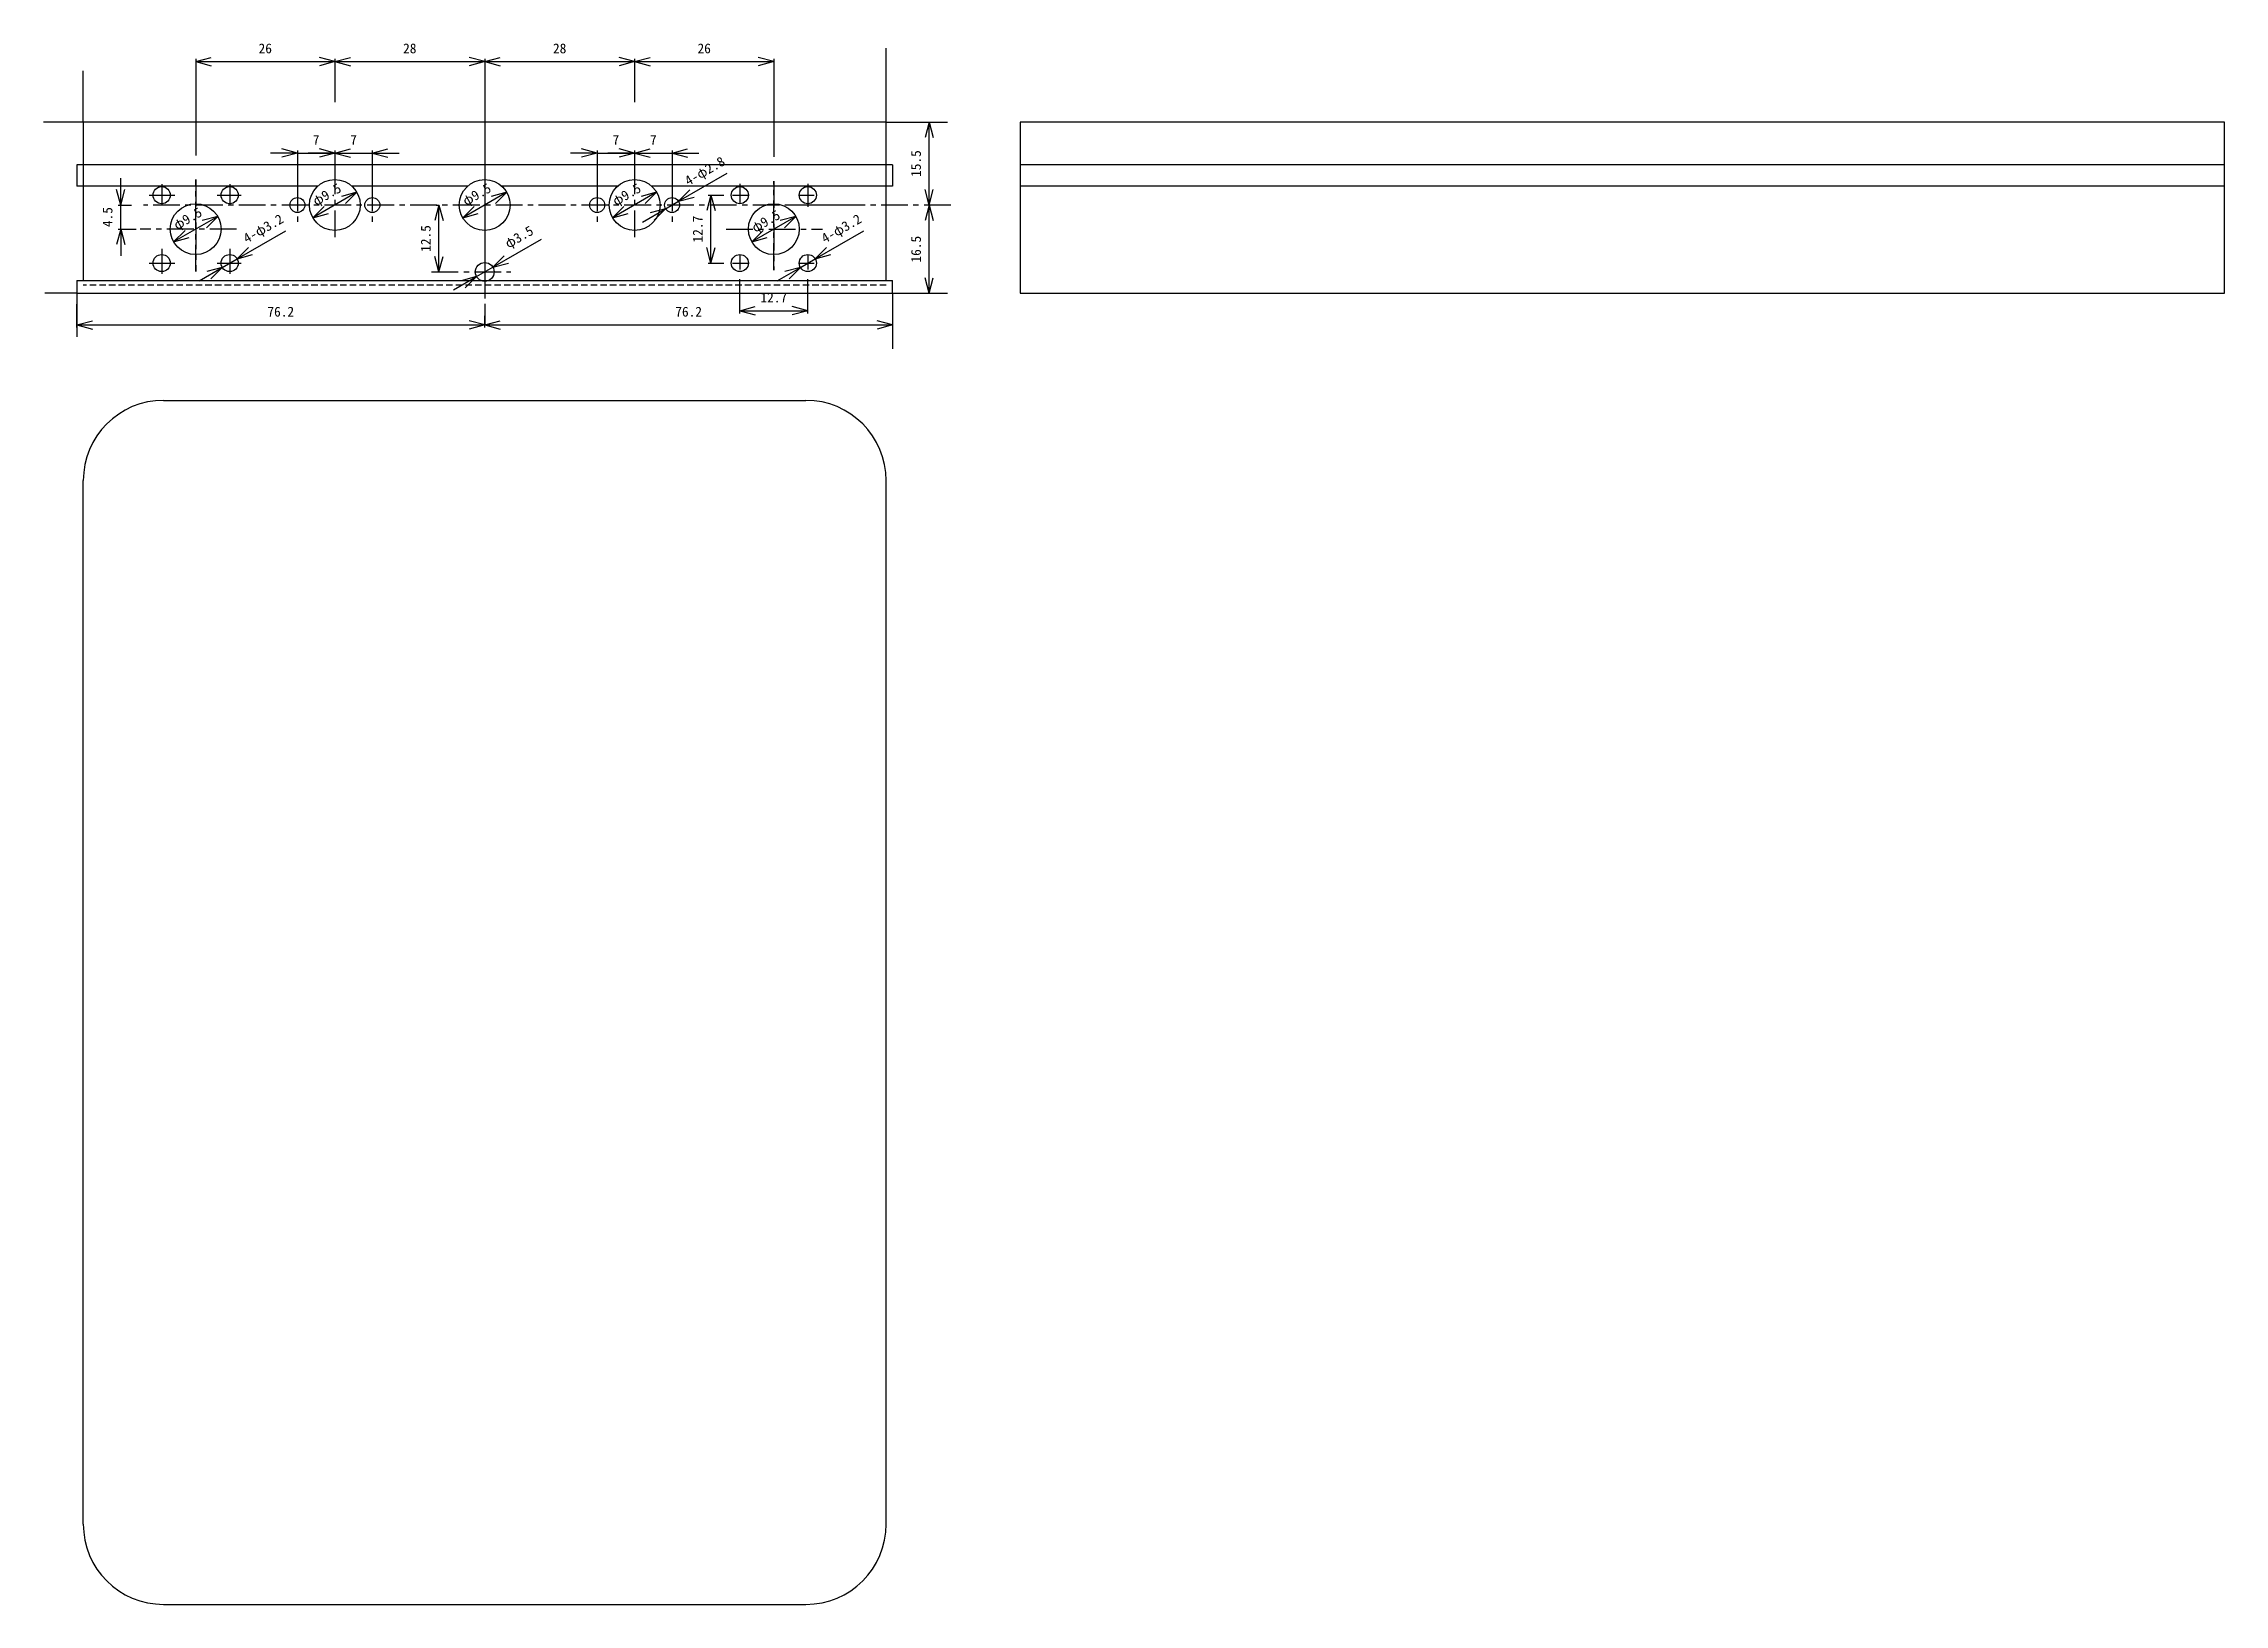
# Model space of a CAD drawing. Units: millimetres on the paper. Extents: x -205 to 203, y -144 to 148.
import ezdxf
from ezdxf.enums import TextEntityAlignment as Align

# ---------------------------------------------------------------- set-up
doc = ezdxf.new("R2010")
doc.units = ezdxf.units.MM
doc.linetypes.add('CHAIN1', pattern=[8, 5, -1, 1, -1])
doc.linetypes.add('DASHED1', pattern=[1.8, 1.2, -0.6])
for name, color, linetype in [('0-0', 7, 'Continuous'), ('0-8', 4, 'CHAIN1'), ('8-4_Machining', 7, 'Continuous'), ('8-C_Dimension Machining', 4, 'Continuous')]:
    doc.layers.add(name, color=color, linetype=linetype)
doc.styles.add('ＭＳ ゴシック', font='')
doc.styles.get('ＭＳ ゴシック').set_extended_font_data('MS Gothic')

msp = doc.modelspace()

# ---------------------------------------------------------------- linework, layer by layer
at = {"layer": '0-0'}
for p, q in [((-47.469, 133.092), (-197.469, 133.092)), ((-197.469, 133.092), (-197.469, 103.492)), ((-47.469, 103.492), (-47.469, 133.092)), ((-46.269, 125.092), (-46.269, 121.092)), ((202.531, 125.092), (-22.469, 125.092)), ((-153.681, 121.092), (-198.669, 121.092)), ((-125.681, 121.092), (-147.258, 121.092)), ((-97.681, 121.092), (-119.258, 121.092)), ((-46.269, 121.092), (-91.258, 121.092)), ((202.531, 121.092), (-22.469, 121.092)), ((-198.669, 103.492), (-198.669, 101.092)), ((-198.669, 103.492), (-46.269, 103.492)), ((-46.269, 101.092), (-46.269, 103.492)), ((-198.669, 101.092), (-46.269, 101.092)), ((-182.469, 81.092), (-62.469, 81.092)), ((-197.469, -128.908), (-197.469, 66.092)), ((-47.469, -128.908), (-47.469, 66.092)), ((-182.469, -143.908), (-62.469, -143.908))]:
    msp.add_line(p, q, dxfattribs=at)
at = {"layer": '0-0', "linetype": 'DASHED1'}
msp.add_line((-47.469, 102.592), (-197.469, 102.592), dxfattribs=at)
at = {"layer": '0-0'}
msp.add_lwpolyline([(-22.469, 133.092), (-22.469, 101.092), (202.531, 101.092), (202.531, 133.092)], close=True, dxfattribs=at)
msp.add_lwpolyline([(-46.269, 125.092), (-198.669, 125.092), (-198.669, 121.092)], dxfattribs=at)
for centre, start, end in [((-182.469, 66.092), 90, 180), ((-62.469, 66.092), 0, 90), ((-182.469, -128.908), 180, 270), ((-62.469, -128.908), 270, 0)]:
    msp.add_arc(centre, 15, start, end, dxfattribs=at)
at = {"layer": '0-8'}
for p, q in [((-122.469, 139.11), (-122.469, 95.307)), ((-176.469, 105.164), (-176.469, 122.355)), ((-68.469, 105.441), (-68.469, 122.077)), ((-168.837, 113.092), (-186.86, 113.092)), ((-77.395, 113.092), (-59.372, 113.092))]:
    msp.add_line(p, q, dxfattribs=at)
at = {"layer": '8-4_Machining'}
for centre, radius in [((-150.469, 117.592), 4.75), ((-122.469, 117.592), 4.75), ((-94.469, 117.592), 4.75), ((-182.819, 119.442), 1.6), ((-170.119, 119.442), 1.6), ((-157.469, 117.592), 1.4), ((-143.469, 117.592), 1.4), ((-101.469, 117.592), 1.4), ((-87.469, 117.592), 1.4), ((-74.819, 119.442), 1.6), ((-62.119, 119.442), 1.6), ((-176.469, 113.092), 4.75), ((-68.469, 113.092), 4.75), ((-182.819, 106.742), 1.6), ((-170.119, 106.742), 1.6), ((-122.469, 105.092), 1.75), ((-74.819, 106.742), 1.6), ((-62.119, 106.742), 1.6)]:
    msp.add_circle(centre, radius, dxfattribs=at)
at = {"layer": '8-C_Dimension Machining'}
for p, q in [((-47.469, 133.092), (-47.469, 146.888)), ((-197.469, 133.092), (-197.469, 142.671)), ((-176.469, 144.393), (-173.572, 145.169)), ((-176.469, 144.893), (-176.469, 126.855)), ((-176.469, 144.393), (-173.572, 143.616)), ((-176.469, 144.393), (-150.469, 144.393)), ((-150.469, 144.393), (-153.367, 145.169)), ((-150.469, 144.393), (-153.367, 143.616)), ((-150.469, 144.393), (-147.572, 145.169)), ((-150.469, 144.893), (-150.469, 136.795)), ((-150.469, 144.393), (-147.572, 143.616)), ((-150.469, 144.393), (-122.469, 144.393)), ((-122.469, 144.393), (-125.367, 145.169)), ((-122.469, 144.393), (-125.367, 143.616)), ((-122.469, 144.393), (-119.572, 145.169)), ((-122.469, 144.893), (-122.469, 129.704)), ((-122.469, 144.393), (-119.572, 143.616)), ((-122.469, 144.393), (-94.469, 144.393)), ((-94.469, 144.393), (-97.367, 145.169)), ((-94.469, 144.393), (-97.367, 143.616)), ((-94.469, 144.393), (-91.572, 145.169)), ((-94.469, 144.893), (-94.469, 136.795)), ((-94.469, 144.393), (-91.572, 143.616)), ((-94.469, 144.393), (-68.469, 144.393)), ((-68.469, 144.393), (-71.367, 145.169)), ((-68.469, 144.393), (-71.367, 143.616)), ((-68.469, 144.893), (-68.469, 126.577)), ((-197.469, 133.092), (-204.879, 133.092)), ((-47.469, 133.092), (-36.02, 133.092)), ((-39.44, 133.092), (-40.216, 130.194)), ((-39.44, 117.592), (-39.44, 133.092)), ((-39.44, 133.092), (-38.663, 130.194)), ((-157.469, 127.295), (-162.469, 127.295)), ((-157.469, 127.295), (-160.367, 128.072)), ((-157.469, 127.295), (-160.367, 126.519)), ((-157.469, 127.795), (-157.469, 118.474)), ((-150.469, 127.295), (-155.469, 127.295)), ((-150.469, 127.295), (-153.367, 128.072)), ((-150.469, 127.295), (-153.367, 126.519)), ((-150.469, 127.295), (-147.572, 128.072)), ((-150.469, 127.795), (-150.469, 121.592)), ((-150.469, 127.295), (-147.572, 126.519)), ((-143.469, 127.295), (-140.572, 128.072)), ((-143.469, 127.795), (-143.469, 118.474)), ((-143.469, 127.295), (-140.572, 126.519)), ((-101.469, 127.295), (-106.469, 127.295)), ((-101.469, 127.295), (-104.367, 128.072)), ((-101.469, 127.295), (-104.367, 126.519)), ((-101.469, 127.795), (-101.469, 118.474)), ((-94.469, 127.295), (-99.469, 127.295)), ((-94.469, 127.295), (-97.367, 128.072)), ((-94.469, 127.295), (-97.367, 126.519)), ((-94.469, 127.295), (-91.572, 128.072)), ((-94.469, 127.795), (-94.469, 121.592)), ((-94.469, 127.295), (-91.572, 126.519)), ((-87.469, 127.295), (-84.572, 128.072)), ((-87.469, 127.795), (-87.469, 118.474)), ((-87.469, 127.295), (-84.572, 126.519)), ((-190.476, 117.592), (-190.476, 122.592)), ((-86.257, 118.292), (-77.164, 123.542)), ((-190.476, 117.592), (-191.252, 120.49)), ((-190.476, 117.592), (-189.699, 120.49)), ((-146.356, 119.967), (-154.583, 115.217)), ((-146.356, 119.967), (-149.253, 119.191)), ((-146.356, 119.967), (-148.477, 117.846)), ((-118.356, 119.967), (-126.583, 115.217)), ((-118.356, 119.967), (-121.253, 119.191)), ((-118.356, 119.967), (-120.477, 117.846)), ((-90.356, 119.967), (-98.583, 115.217)), ((-90.356, 119.967), (-93.253, 119.191)), ((-90.356, 119.967), (-92.477, 117.846)), ((-88.682, 116.892), (-86.257, 118.292)), ((-86.257, 118.292), (-84.136, 120.413)), ((-86.257, 118.292), (-83.359, 119.068)), ((-80.217, 119.442), (-80.994, 116.544)), ((-80.717, 119.442), (-77.819, 119.442)), ((-80.217, 106.742), (-80.217, 119.442)), ((-80.217, 119.442), (-79.441, 116.544)), ((-39.44, 117.592), (-40.216, 120.49)), ((-39.44, 117.592), (-38.663, 120.49)), ((-190.976, 117.592), (-188.469, 117.592)), ((-190.476, 113.092), (-190.476, 117.592)), ((-172.356, 115.467), (-180.583, 110.717)), ((-172.356, 115.467), (-175.253, 114.691)), ((-172.356, 115.467), (-174.477, 113.346)), ((-154.583, 115.217), (-152.462, 117.338)), ((-154.583, 115.217), (-151.685, 115.993)), ((-131.024, 117.592), (-131.8, 114.694)), ((-131.524, 117.592), (-130.964, 117.592)), ((-131.024, 117.592), (-130.247, 114.694)), ((-131.024, 105.092), (-131.024, 117.592)), ((-126.583, 115.217), (-124.462, 117.338)), ((-126.583, 115.217), (-123.685, 115.993)), ((-98.583, 115.217), (-96.462, 117.338)), ((-98.583, 115.217), (-95.685, 115.993)), ((-93.012, 114.392), (-88.682, 116.892)), ((-88.682, 116.892), (-91.58, 116.116)), ((-88.682, 116.892), (-90.803, 114.771)), ((-64.356, 115.467), (-72.583, 110.717)), ((-64.356, 115.467), (-67.253, 114.691)), ((-64.356, 115.467), (-66.477, 113.346)), ((-53.962, 117.592), (-65.469, 117.592)), ((-39.44, 117.592), (-40.216, 114.694)), ((-39.44, 101.092), (-39.44, 117.592)), ((-39.44, 117.592), (-38.663, 114.694)), ((-190.476, 113.092), (-191.252, 110.194)), ((-190.976, 113.092), (-187.584, 113.092)), ((-190.476, 113.092), (-190.476, 108.092)), ((-190.476, 113.092), (-189.699, 110.194)), ((-180.583, 110.717), (-178.462, 112.838)), ((-180.583, 110.717), (-177.685, 111.493)), ((-120.954, 105.967), (-111.861, 111.217)), ((-72.583, 110.717), (-70.462, 112.838)), ((-72.583, 110.717), (-69.685, 111.493)), ((-171.505, 105.942), (-174.403, 105.166)), ((-168.734, 107.542), (-166.612, 109.663)), ((-168.734, 107.542), (-165.836, 108.318)), ((-131.024, 105.092), (-131.8, 107.99)), ((-131.024, 105.092), (-130.247, 107.99)), ((-123.985, 104.217), (-120.954, 105.967)), ((-120.954, 105.967), (-118.832, 108.088)), ((-120.954, 105.967), (-118.056, 106.743)), ((-80.217, 106.742), (-80.994, 109.64)), ((-80.717, 106.742), (-77.819, 106.742)), ((-80.217, 106.742), (-79.441, 109.64)), ((-63.505, 105.942), (-66.403, 105.166)), ((-60.734, 107.542), (-58.612, 109.663)), ((-60.734, 107.542), (-57.836, 108.318)), ((-131.524, 105.092), (-130.964, 105.092)), ((-128.315, 101.717), (-123.985, 104.217)), ((-123.985, 104.217), (-126.883, 103.441)), ((-123.985, 104.217), (-126.106, 102.096)), ((-74.819, 97.339), (-74.819, 103.742)), ((-62.119, 97.339), (-62.119, 103.742)), ((-39.44, 101.092), (-40.216, 103.99)), ((-39.44, 101.092), (-38.663, 103.99)), ((-198.669, 101.092), (-204.657, 101.092)), ((-198.669, 101.092), (-198.669, 92.955)), ((-198.669, 94.699), (-198.669, 99.092)), ((-74.819, 97.839), (-71.922, 98.615)), ((-74.819, 97.839), (-62.119, 97.839)), ((-74.819, 97.839), (-71.922, 97.063)), ((-62.119, 97.839), (-65.017, 98.615)), ((-62.119, 97.839), (-65.017, 97.063)), ((-46.269, 101.092), (-46.269, 90.736)), ((-46.269, 101.092), (-36.02, 101.092)), ((-198.669, 95.199), (-195.772, 95.976)), ((-198.669, 95.199), (-195.772, 94.423)), ((-198.669, 95.199), (-122.469, 95.199)), ((-122.469, 95.199), (-125.367, 95.976)), ((-122.469, 95.199), (-125.367, 94.423)), ((-122.469, 94.699), (-122.469, 96.859)), ((-122.469, 95.199), (-119.572, 95.976)), ((-122.469, 95.199), (-119.572, 94.423)), ((-122.469, 95.199), (-46.269, 95.199)), ((-46.269, 95.199), (-49.167, 95.976)), ((-46.269, 95.199), (-49.167, 94.423))]:
    msp.add_line(p, q, dxfattribs=at)
at = {"layer": '8-C_Dimension Machining', "linetype": 'CHAIN1'}
for p, q in [((-122.469, 126.704), (-122.469, 100.359)), ((-176.469, 122.355), (-176.469, 105.164)), ((-150.469, 124.592), (-150.469, 111.154)), ((-94.469, 124.592), (-94.469, 111.154)), ((-185.132, 119.442), (-180.372, 119.442)), ((-182.819, 121.486), (-182.819, 117.638)), ((-172.474, 119.442), (-167.968, 119.442)), ((-170.119, 121.486), (-170.119, 117.638)), ((-157.469, 121.474), (-157.469, 114.184)), ((-143.469, 121.474), (-143.469, 114.184)), ((-101.469, 121.474), (-101.469, 114.184)), ((-87.469, 121.474), (-87.469, 114.184)), ((-76.209, 119.442), (-73.178, 119.442)), ((-74.819, 121.54), (-74.819, 117.986)), ((-68.469, 122.077), (-68.469, 105.441)), ((-63.772, 119.442), (-60.95, 119.442)), ((-62.119, 121.54), (-62.119, 117.255)), ((-35.404, 117.592), (-186.235, 117.592)), ((-168.837, 113.092), (-184.584, 113.092)), ((-77.395, 113.092), (-59.372, 113.092)), ((-185.132, 106.742), (-180.372, 106.742)), ((-182.819, 109.436), (-182.819, 104.727)), ((-172.474, 106.742), (-167.968, 106.742)), ((-170.119, 109.436), (-170.119, 104.727)), ((-76.209, 106.742), (-73.178, 106.742)), ((-74.819, 108.162), (-74.819, 105.549)), ((-63.772, 106.742), (-60.95, 106.742)), ((-62.119, 108.162), (-62.119, 105.549)), ((-132.404, 105.092), (-117.583, 105.092))]:
    msp.add_line(p, q, dxfattribs=at)
at = {"layer": '8-C_Dimension Machining'}
for points in [[(-157.469, 127.295), (-150.469, 127.295), (-145.469, 127.295)], [(-150.469, 127.295), (-143.469, 127.295), (-138.469, 127.295)], [(-101.469, 127.295), (-94.469, 127.295), (-89.469, 127.295)], [(-94.469, 127.295), (-87.469, 127.295), (-82.469, 127.295)], [(-171.505, 105.942), (-168.734, 107.542), (-159.64, 112.792)], [(-63.505, 105.942), (-60.734, 107.542), (-51.64, 112.792)], [(-175.835, 103.442), (-171.505, 105.942), (-173.626, 103.821)], [(-67.835, 103.442), (-63.505, 105.942), (-65.626, 103.821)]]:
    msp.add_lwpolyline(points, dxfattribs=at)

# ---------------------------------------------------------------- texts
at = {"layer": '8-C_Dimension Machining', "style": 'ＭＳ ゴシック'}
for s, p in [('26', (-164.719, 145.393)), ('28', (-137.719, 145.393)), ('28', (-109.719, 145.393)), ('26', (-82.719, 145.393)), ('7', (-154.594, 128.295)), ('7', (-147.594, 128.295)), ('7', (-98.594, 128.295)), ('7', (-91.594, 128.295)), ('76.2', (-163.069, 96.199)), ('76.2', (-86.869, 96.199)), ('12.7', (-70.969, 98.839))]:
    msp.add_text(s, height=1.833, dxfattribs=at).set_placement(p, align=Align.BOTTOM_LEFT)
for s, rotation, p in [('4-φ2.8', 30, (-84.159, 120.658)), ('15.5', 90, (-40.44, 122.842)), ('φ9.5', 30, (-153.676, 116.896)), ('φ9.5', 30, (-125.676, 116.896)), ('φ9.5', 30, (-97.676, 116.896)), ('4.5', 90, (-191.476, 113.467)), ('φ9.5', 30, (-179.676, 112.396)), ('4-φ3.2', 30, (-166.636, 109.908)), ('12.7', 90, (-81.217, 110.592)), ('φ9.5', 30, (-71.676, 111.896)), ('4-φ3.2', 30, (-58.636, 109.908)), ('12.5', 90, (-132.024, 108.842)), ('φ3.5', 30, (-117.773, 108.958)), ('16.5', 90, (-40.44, 106.842))]:
    msp.add_text(s, height=1.833, rotation=rotation, dxfattribs=at).set_placement(p, align=Align.BOTTOM_LEFT)

doc.saveas('drawing.dxf')
